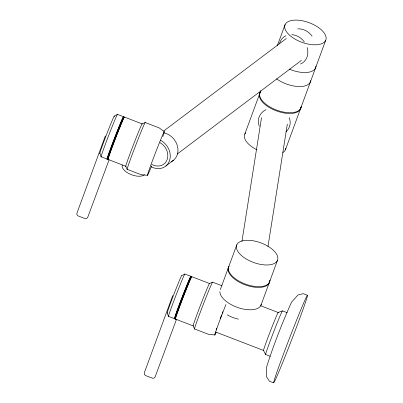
<?xml version="1.0" encoding="UTF-8"?>
<svg xmlns="http://www.w3.org/2000/svg" width="403" height="403" viewBox="0 0 403 403"><rect width="100%" height="100%" fill="white"/><g stroke="black" fill="none" stroke-linecap="round" stroke-linejoin="round"><path stroke-width="0.6" d="M241.951 241.357L261.522 117.656M267.975 246.53L287.349 124.074M105.344 135.947L76.902 213.252L76.918 214.678L78.071 215.892L85.053 218.582L86.705 218.451L87.693 217.408L109.082 159.835M172.726 295.57L144.279 372.876L144.294 374.301L145.448 375.515L152.435 378.205L154.082 378.074L155.069 377.032L176.459 319.458M244.792 134.154L260.812 90.61M277.299 45.796L285.087 24.633M220.315 289.616L236.803 244.802M285.42 149.8L325.715 40.28A21.777 10.458 20.2 0 0 298.925 20.256A21.777 10.458 20.2 0 0 291.56 36.834A21.777 10.458 20.2 0 0 325.715 40.28M260.942 305.267L277.43 260.449A21.777 10.458 20.2 0 0 250.641 240.425A21.777 10.458 20.2 0 0 243.276 257.003A21.777 10.458 20.2 0 0 277.43 260.449M163.618 131.061L286.367 38.492M177.199 154.052L301.449 60.349M165.824 166.031L173.532 160.218M114.21 116.079L117.399 114.407M181.592 275.702L184.776 274.03M142.063 123.902L145.125 122.547M212.507 282.171L209.439 283.531A22.8 0.63 -68.9 0 0 199.888 306.779A22.8 0.63 -68.9 0 0 193.274 325.876M278.105 312.511L282.362 310.889M147.422 175.315L141.095 174.695L127.126 169.315L125.766 166.248L107.989 159.402M214.799 334.938L208.472 334.319L194.508 328.939L193.143 325.876L175.365 319.03M123.56 116.729L117.53 114.407A22.8 0.63 -68.9 0 0 108.644 135.569A22.8 0.63 -68.9 0 0 101.234 156.752M107.133 159.074L101.103 156.752L99.863 153.367M307.444 295.258A46.955 1.295 -68.9 0 0 281.38 359.698A46.955 1.295 -68.9 0 0 282.81 362.206A46.955 1.295 -68.9 0 0 307.444 295.258L303.318 293.666L298.089 294.936L291.545 302.104C282.06 323.347 273.471 345.159 266.504 367.34L266.494 376.815L269.521 381.263L273.647 382.85M221.962 285.757L212.648 282.176A25.177 0.695 -68.9 0 0 202.84 305.55A25.177 0.695 -68.9 0 0 194.649 328.944M287.153 312.688L282.498 310.894A23.48 0.645 -68.9 0 0 273.35 332.687A23.48 0.645 -68.9 0 0 265.718 354.504M209.57 283.531L191.793 276.685A22.8 0.63 -68.9 0 0 182.912 297.847A22.966 0.635 -68.9 0 0 175.441 319.186M260.686 305.761L278.221 312.516A20.417 0.564 -68.9 0 0 270.267 331.468A20.417 0.564 -68.9 0 0 263.627 350.434M215.585 331.976L263.512 350.434L265.582 354.499L270.237 356.292M174.509 318.697L168.479 316.375L167.24 312.99M164.338 131.71L159.235 127.927L145.271 122.547A25.177 0.695 -68.9 0 0 135.458 145.926A25.177 0.695 -68.9 0 0 127.272 169.32M216.189 329.815A20.417 0.564 -68.9 0 1 216.693 328.314M220.234 318.536A20.417 0.564 -68.9 0 1 221.625 314.874M222.234 313.277A20.417 0.564 -68.9 0 1 222.854 311.67M108.059 159.563A22.966 0.635 -68.9 0 1 115.53 138.224A22.966 0.635 -68.9 0 1 124.477 116.9M107.203 159.23A22.966 0.635 -68.9 0 1 114.674 137.891A22.966 0.635 -68.9 0 1 123.62 116.573M191.858 276.523A22.966 0.635 -68.9 0 0 182.907 297.847A22.8 0.63 -68.9 0 0 175.501 319.03M174.58 318.859A22.966 0.635 -68.9 0 1 182.05 297.52A22.966 0.635 -68.9 0 1 191.002 276.196M107.263 159.074A22.8 0.63 -68.9 0 1 113.878 139.977A22.8 0.63 -68.9 0 1 123.429 116.729M99.979 153.367A20.074 0.554 -68.9 0 1 107.213 132.879A20.074 0.554 -68.9 0 1 114.165 116.794M174.64 318.697A22.8 0.63 -68.9 0 1 174.993 316.899M175.189 316.284A22.8 0.63 -68.9 0 1 184.458 291.344A22.8 0.63 -68.9 0 1 190.936 276.352L184.906 274.03A22.8 0.63 -68.9 0 0 176.025 295.192A22.8 0.63 -68.9 0 0 168.61 316.375M167.356 312.99A20.074 0.554 -68.9 0 1 173.884 294.341A20.074 0.554 -68.9 0 1 181.703 275.702M310.763 80.524A21.777 10.458 20.2 0 1 298.129 86.519A21.777 10.458 20.2 0 1 276.498 78.787M159.971 142.627A13.269 11.123 53 0 1 167.099 159.724A13.269 11.123 53 0 1 151.79 164.399M151.664 165.945A23.48 0.645 -68.9 0 1 148.39 172.005A23.48 0.645 -68.9 0 1 159.533 142.461A23.48 0.645 -68.9 0 1 163.638 134.194M163.502 134.612A23.48 0.645 -68.9 0 1 162.832 136.582M108.12 159.407A22.8 0.63 -68.9 0 1 115.535 138.224A22.8 0.63 -68.9 0 1 124.416 117.061L142.194 123.907A22.8 0.63 -68.9 0 0 133.307 145.07A22.8 0.63 -68.9 0 0 125.897 166.253M216.144 332.465A23.48 0.645 -68.9 0 1 216.582 329.261A23.48 0.645 -68.9 0 1 225.957 304.461M269.688 280.856A21.843 10.488 20.2 0 1 245.613 285.012A21.843 10.488 20.2 0 1 229.01 266.282M269.97 280.1A21.843 10.488 20.2 0 1 246.903 284.604A21.843 10.488 20.2 0 1 228.773 266.428M300.965 106.906A21.843 10.488 20.2 0 1 276.387 110.875A21.843 10.488 20.2 0 1 260.62 91.909M301.212 106.679A21.843 10.488 20.2 0 1 276.166 109.928A21.843 10.488 20.2 0 1 260.897 91.154M144.506 174.665A12.251 5.884 20.2 0 1 130.265 174.227A12.251 5.884 20.2 0 1 122.336 164.898M238.45 319.156A18.714 8.987 20.2 0 1 227.227 314.834M160.636 140.299A15.994 13.4 53 0 1 169.467 160.832A15.994 13.4 53 0 1 151.12 166.726M163.915 132.874A15.994 13.4 53 0 1 177.451 146.148A15.994 13.4 53 0 1 171.31 161.628M297.757 28.875A15.994 13.4 53 0 1 312.083 36.154M307.136 47.514A15.994 13.4 53 0 1 300.547 63.966M279.596 43.317A15.994 13.4 53 0 1 285.898 35.751M291.717 34.668A15.994 13.4 53 0 1 304.376 41.967M289.243 117.666A15.994 13.964 9 0 1 285.944 131.892M259.29 126.179A15.994 13.964 9 0 1 265.975 109.656M261.26 304.29A21.777 10.458 20.2 0 1 239.402 308.058A21.777 10.458 20.2 0 1 219.877 291.636M285.823 148.309A21.777 10.458 20.2 0 1 282.795 152.566M256.973 149.84A21.777 10.458 20.2 0 1 245.634 132.829M315.947 65.991A21.777 10.458 20.2 0 1 289.253 69.069"/></g></svg>
